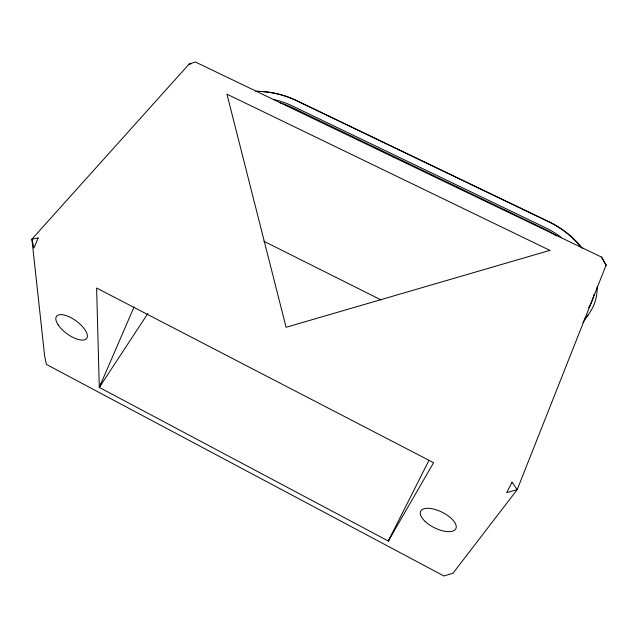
<?xml version="1.0" encoding="UTF-8"?>
<svg xmlns="http://www.w3.org/2000/svg" width="638" height="638" viewBox="0 0 638 638"><rect width="100%" height="100%" fill="white"/><g stroke="black" fill="none" stroke-linecap="round" stroke-linejoin="round"><path stroke-width="0.96" d="M606.1 265.129L517.187 489.673L452.996 573.211L443.976 575.994L46.407 364.426L44.676 356.315L31.9 239.178L189.095 64.095L195.387 62.006L601.522 257.09L606.1 265.129L601.522 257.09M389.491 539.421L388.303 541.008L99.297 387.41L134.076 306.91M428.903 460.476L388.303 541.008L433.593 462.694L96.609 288.049L99.297 387.41L101.426 382.936M388.303 541.008L394.029 530.561M99.297 387.41L147.88 313.473M582.925 322.621L588.34 314.63M189.095 64.095L190.961 63.888M393.447 157.355L394.715 157.546M263.845 241.244L381.149 299.98M279.938 102.758A59.693 44.078 10.8 0 1 291.383 107.176L545.163 229.321A62.149 46.869 27.7 0 1 556.344 235.829M561.121 237.408A62.269 46.901 27.6 0 0 545.921 227.933L291.686 105.629A59.797 44.102 10.8 0 0 273.718 99.552M256.58 91.346A69.095 50.968 10.8 0 1 295.729 100.325L548.752 221.801A71.958 54.206 27.7 0 1 580.58 246.866M594.106 294.222A71.958 54.206 27.7 0 1 588.563 307.739M255.79 91.282A72.397 53.504 10.8 0 1 296.774 100.668L548.664 221.601A75.38 56.894 27.7 0 1 582.598 248.621M597.2 286.614A75.38 56.894 27.7 0 1 584.233 319.319M38.208 237.95L33.87 248.086L31.9 239.178L38.208 237.95M512.067 482.264L506.7 492.664L517.187 489.673L512.067 482.264M549.908 250.375L286.079 327.294L226.953 94.177L549.908 250.375M58.154 324.862A18.685 7.879 36.2 0 0 85.484 339.432A18.685 7.879 36.2 0 0 71.193 317.812A18.685 7.879 36.2 0 0 58.154 324.862M425.251 521.557A19.65 8.669 26.4 0 0 455.564 529.213A19.65 8.669 26.4 0 0 433.968 509.164A19.65 8.669 26.4 0 0 425.251 521.557"/></g></svg>
